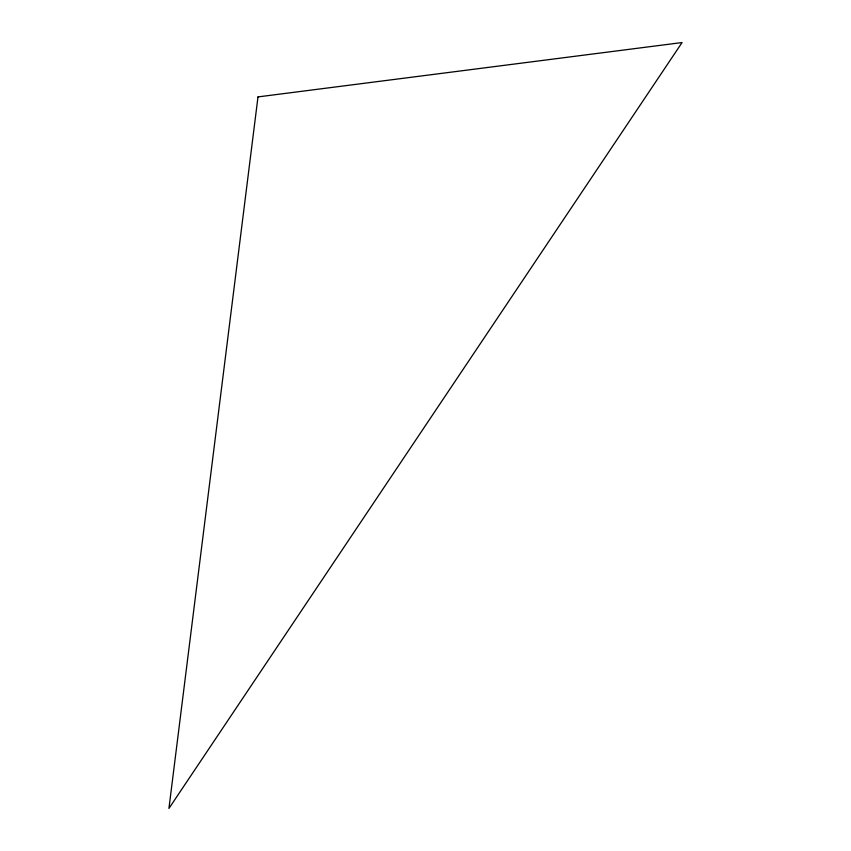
<?xml version="1.0" encoding="UTF-8"?>
<svg xmlns="http://www.w3.org/2000/svg" width="851" height="851" viewBox="0 0 851 851"><rect width="100%" height="100%" fill="white"/><g stroke="black" fill="none" stroke-linecap="round" stroke-linejoin="round"><path stroke-width="1.28" d="M257.991 96.908L168.934 808.45L682.066 42.55L257.991 96.908"/></g></svg>
